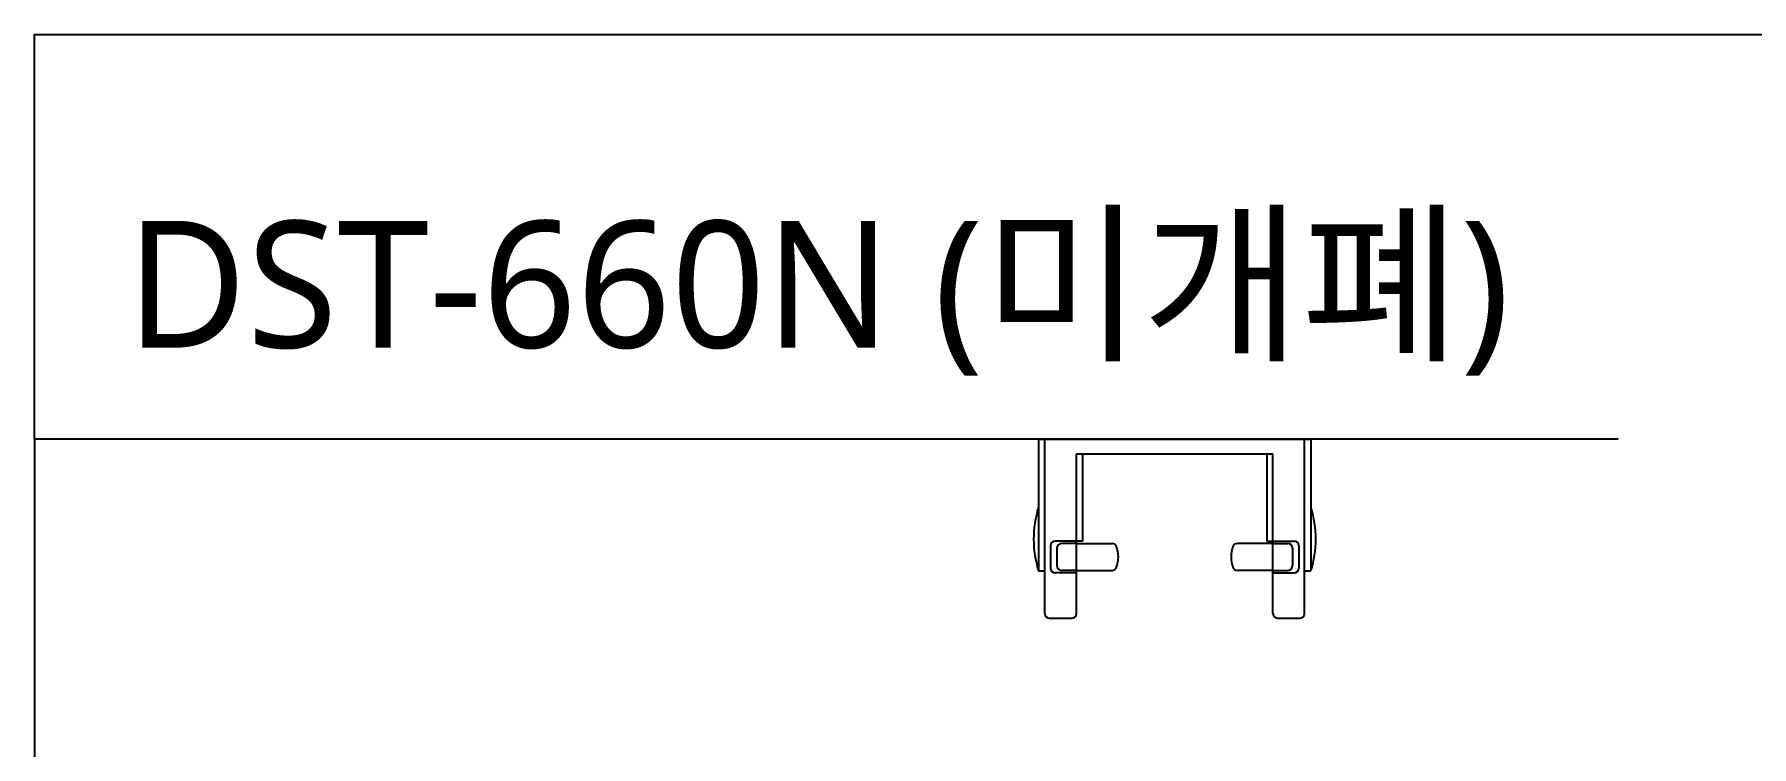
# Model space of a CAD drawing. Extents: x 2340 to 8415, y -46 to 2482.
# Drawn here: x 2482 to 3566, y 2032 to 2482 of the extents above; entities that cross this region are included whole.
import ezdxf

# ---------------------------------------------------------------- set-up
doc = ezdxf.new("R2010")
doc.units = 0
doc.header["$LTSCALE"] = 20
doc.header["$MEASUREMENT"] = 0
doc.layers.get('0').update_dxf_attribs({"linetype": 'CONTINUOUS'})
for name, color, linetype in [('3', 3, 'CONTINUOUS'), ('4', 4, 'CONTINUOUS'), ('6', 6, 'CONTINUOUS')]:
    doc.layers.add(name, color=color, linetype=linetype)
doc.styles.add('GHS', font='romans', dxfattribs={"bigfont": 'ghs'})

msp = doc.modelspace()

# ---------------------------------------------------------------- linework, layer by layer
at = {"layer": '3', "color": 7}
msp.add_lwpolyline([(2481.8, 2226.2), (2481.8, 2481.6), (5116.9, 2481.6), (5116.9, 301.2), (4409.3, 301.2)], dxfattribs=at)
at = {"layer": '4'}
for p, q in [((3115.8, 2226.2), (3287.8, 2226.2)), ((3115.8, 2226.2), (3115.8, 2143.2)), ((3119.8, 2116.2), (3119.8, 2226.2)), ((3283.8, 2116.2), (3283.8, 2226.2)), ((3287.8, 2226.2), (3287.8, 2143.2)), ((3139.8, 2216.9), (3263.8, 2216.9)), ((3139.8, 2116.2), (3139.8, 2216.9)), ((3143.5, 2216.9), (3143.5, 2161.9)), ((3260, 2216.9), (3260, 2161.9)), ((3263.8, 2116.2), (3263.8, 2216.9)), ((3123.4, 2158.9), (3123.4, 2144.9)), ((3139.8, 2161.9), (3126.4, 2161.9)), ((3139.8, 2160.4), (3130.4, 2160.4)), ((3143.5, 2161.9), (3139.8, 2161.9)), ((3139.8, 2160.4), (3162.2, 2160.4)), ((3263.8, 2160.4), (3241.3, 2160.4)), ((3260, 2161.9), (3263.8, 2161.9)), ((3263.8, 2161.9), (3277.1, 2161.9)), ((3263.8, 2160.4), (3273.1, 2160.4)), ((3280.1, 2158.9), (3280.1, 2144.9)), ((3127.4, 2157.4), (3127.4, 2146.4)), ((3276.1, 2157.4), (3276.1, 2146.4)), ((3115.8, 2143.2), (3119.8, 2143.2)), ((3139.8, 2141.9), (3126.4, 2141.9)), ((3139.8, 2143.4), (3130.4, 2143.4)), ((3139.8, 2143.4), (3162.2, 2143.4)), ((3263.8, 2143.4), (3241.3, 2143.4)), ((3263.8, 2143.4), (3273.1, 2143.4)), ((3263.8, 2141.9), (3277.1, 2141.9)), ((3283.8, 2143.2), (3287.8, 2143.2)), ((3122.8, 2113.2), (3136.8, 2113.2)), ((3266.8, 2113.2), (3280.8, 2113.2))]:
    msp.add_line(p, q, dxfattribs=at)
for centre, radius, start, end in [((3180.9, 2163.2), 68.2, 162.9409, 197.0591), ((3222.6, 2163.2), 68.2, 342.9409, 17.0591), ((3126.4, 2158.9), 3, 90, 180), ((3130.4, 2157.4), 3, 90, 180), ((3162.2, 2157.4), 3, 20.743, 90), ((3147.7, 2151.9), 18.5, 339.257, 20.743), ((3255.8, 2151.9), 18.5, 159.257, 200.743), ((3241.3, 2157.4), 3, 90, 159.257), ((3273.1, 2157.4), 3, 0, 90), ((3277.1, 2158.9), 3, 0, 90), ((3126.4, 2144.9), 3, 180, 270), ((3130.4, 2146.4), 3, 180, 270), ((3162.2, 2146.4), 3, 270, 339.257), ((3241.3, 2146.4), 3, 200.743, 270), ((3273.1, 2146.4), 3, 270, 0), ((3277.1, 2144.9), 3, 270, 0), ((3122.8, 2116.2), 3, 180, 270), ((3136.8, 2116.2), 3, 270, 0), ((3266.8, 2116.2), 3, 180, 270), ((3280.8, 2116.2), 3, 270, 0)]:
    msp.add_arc(centre, radius, start, end, dxfattribs=at)
at = {"layer": '6'}
msp.add_lwpolyline([(3481.8, 2226.2), (2481.8, 2226.2), (2481.8, 301.2), (4409.3, 301.2), (4409.3, 1326.2)], dxfattribs=at)

# ---------------------------------------------------------------- texts
at = {"insert": (2539.8, 2363.9), "char_height": 80, "width": 1333.024, "attachment_point": 1, "style": 'GHS'}
msp.add_mtext('{\\fNanumGothic|b0|i0|c0|p50;DST-660N\\fNanumGothic|b0|i0|c129|p50; (미개폐)}', dxfattribs=at)

doc.saveas('drawing.dxf')
